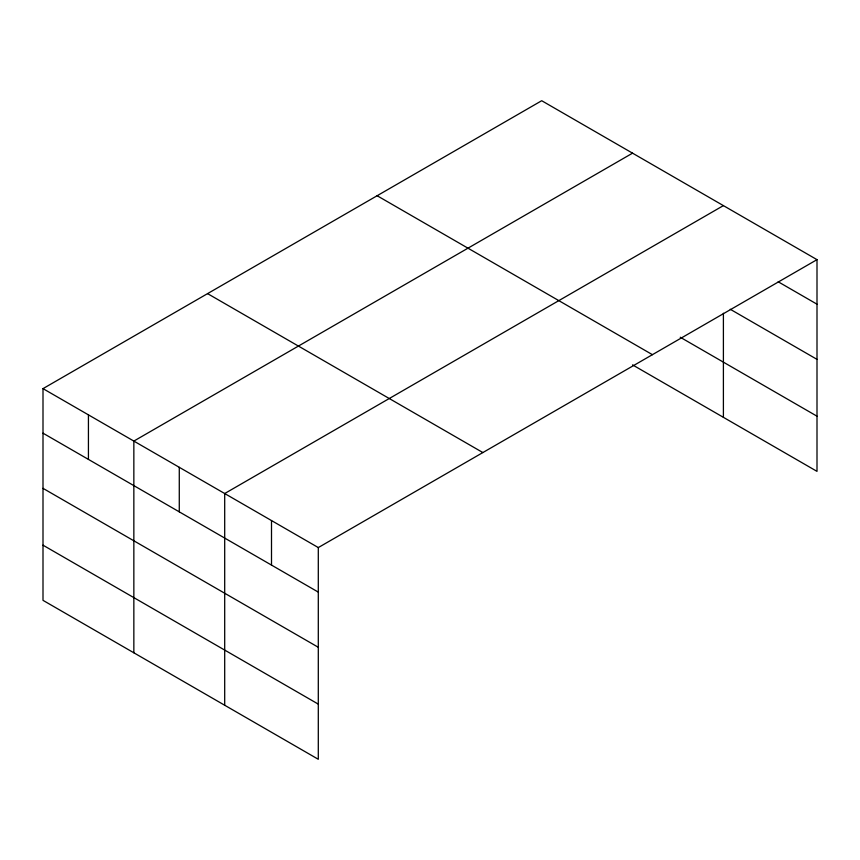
<?xml version="1.0" encoding="UTF-8"?>
<svg xmlns="http://www.w3.org/2000/svg" width="860" height="860" viewBox="0 0 860 860"><rect width="100%" height="100%" fill="white"/><g stroke="black" fill="none" stroke-linecap="round" stroke-linejoin="round"><path stroke-width="1.29" d="M632.551 364.877L817 471.366L817 259.655L541.703 100.717L43 388.634L43 600.345L318.297 759.283L318.297 547.573L43 388.634M632.551 153.166L133.848 441.083L133.848 652.794M723.4 205.615L224.697 493.533L224.697 705.243M318.297 547.573L817 259.655M778.192 281.779L817 304.193M730.247 309.267L817 359.362M680.249 337.238L817 416.197M377.131 195.725L652.428 354.675M207.572 293.625L482.868 452.564M43 433.171L318.297 592.11M43 488.34L318.297 647.279M43 545.175L318.297 704.125M723.4 313.244L723.4 417.326M271.502 520.558L271.502 565.095M179.278 467.313L179.278 511.85M88.43 414.864L88.43 459.401"/></g></svg>
